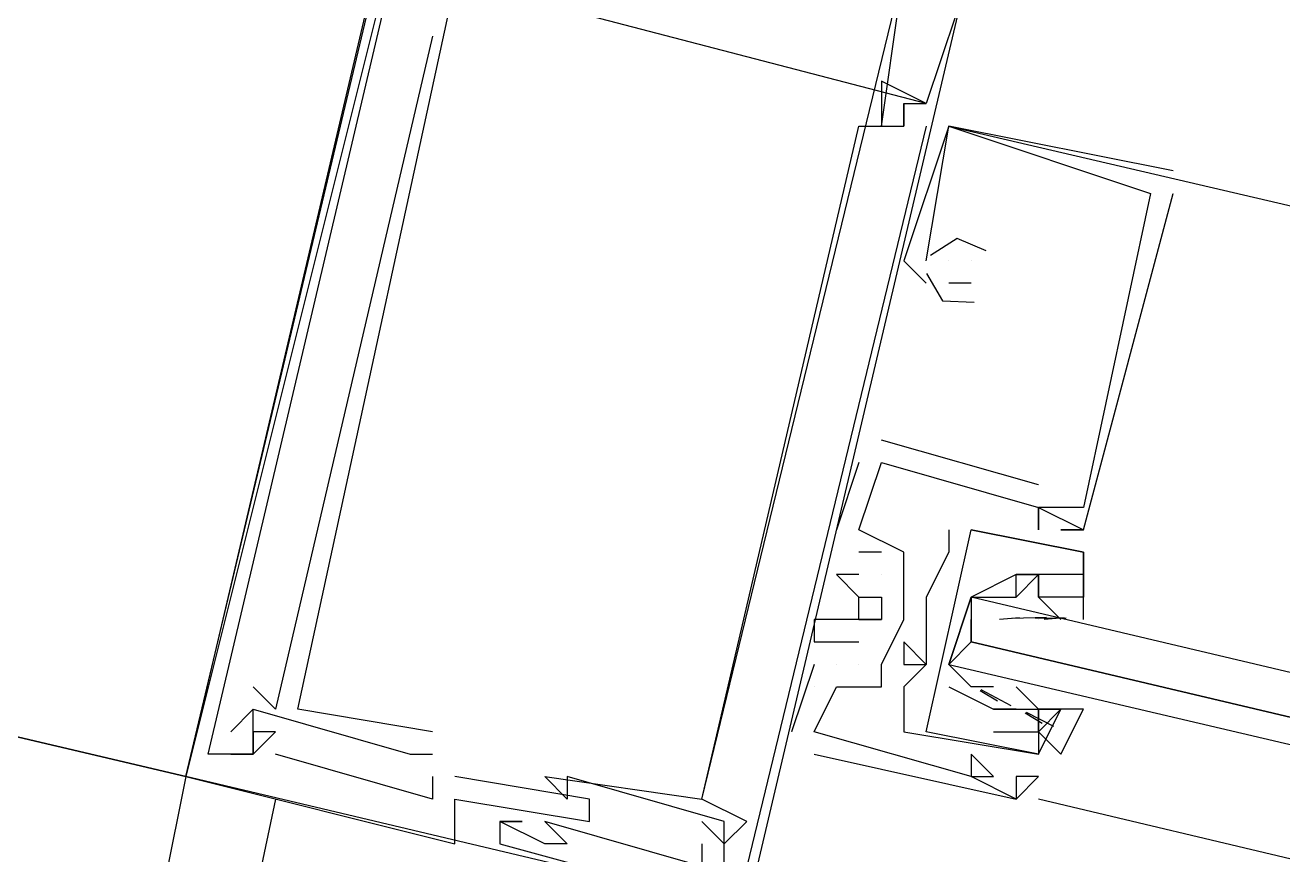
# Model space of a CAD drawing. Header units: feet. Extents: x -84 to 198, y -22 to 181.
# Drawn here: x 127.318 to 128.065, y 124.371 to 124.864 of the extents above; entities that cross this region are included whole.
import ezdxf

# ---------------------------------------------------------------- set-up
doc = ezdxf.new("R2010")
doc.units = ezdxf.units.FT
doc.layers.add('A-LINEA', color=7, linetype='CONTINUOUS')
doc.layers.add('A-MURO-CONCRETO', color=8, linetype='CONTINUOUS')

msp = doc.modelspace()

# ---------------------------------------------------------------- linework, layer by layer
at = {"layer": 'A-LINEA'}
for p, q in [((127.8533, 124.8178), (127.5467, 124.8978)), ((127.8533, 124.8178), (127.5467, 124.8978)), ((127.8533, 124.8178), (127.5467, 124.8978)), ((127.8267, 124.8044), (127.84, 124.8978)), ((127.8267, 124.8044), (127.84, 124.8978)), ((127.8267, 124.8044), (127.84, 124.8978)), ((127.56, 124.8578), (127.56, 124.8578)), ((127.56, 124.8578), (127.56, 124.8578)), ((127.56, 124.8578), (127.56, 124.8578)), ((127.8267, 124.8311), (127.8267, 124.8311)), ((127.8267, 124.8311), (127.8267, 124.8311)), ((127.8267, 124.8311), (127.8267, 124.8311)), ((127.8267, 124.8178), (127.8267, 124.8178)), ((127.8267, 124.8178), (127.8267, 124.8178)), ((127.8267, 124.8178), (127.8267, 124.8178)), ((127.8267, 124.8178), (127.8267, 124.8178)), ((127.8267, 124.8178), (127.8267, 124.8178)), ((127.8267, 124.8178), (127.8267, 124.8178)), ((127.84, 124.8178), (127.84, 124.8178)), ((127.84, 124.8178), (127.8533, 124.8178)), ((127.84, 124.8178), (127.84, 124.8178)), ((127.84, 124.8178), (127.84, 124.8178)), ((127.84, 124.8178), (127.8533, 124.8178)), ((127.84, 124.8178), (127.84, 124.8178)), ((127.84, 124.8178), (127.84, 124.8178)), ((127.84, 124.8178), (127.8533, 124.8178)), ((127.84, 124.8178), (127.84, 124.8178)), ((127.8533, 124.8178), (127.8533, 124.8178)), ((127.8533, 124.8178), (127.8533, 124.8178)), ((127.8533, 124.8178), (127.8533, 124.8178)), ((127.8533, 124.8178), (127.8533, 124.8178)), ((127.8533, 124.8178), (127.8533, 124.8178)), ((127.8533, 124.8178), (127.8533, 124.8178)), ((127.8533, 124.8044), (127.7467, 124.3644)), ((127.8533, 124.8044), (127.7467, 124.3644)), ((127.8533, 124.8044), (127.7467, 124.3644)), ((127.8133, 124.8044), (127.8133, 124.8044)), ((127.8133, 124.8044), (127.8133, 124.8044)), ((127.8133, 124.8044), (127.8133, 124.8044)), ((127.8267, 124.8044), (127.8267, 124.8044)), ((127.8267, 124.8044), (127.8267, 124.8044)), ((127.8267, 124.8044), (127.8267, 124.8044)), ((127.8267, 124.8044), (127.8267, 124.8044)), ((127.8267, 124.8044), (127.8267, 124.8044)), ((127.8267, 124.8044), (127.8267, 124.8044)), ((127.84, 124.8044), (127.84, 124.8044)), ((127.84, 124.8044), (127.84, 124.8044)), ((127.84, 124.8044), (127.84, 124.8044)), ((127.84, 124.8044), (127.84, 124.8044)), ((127.84, 124.8044), (127.84, 124.8044)), ((127.84, 124.8044), (127.84, 124.8044)), ((127.8533, 124.8044), (127.8533, 124.8044)), ((127.8533, 124.8044), (127.8533, 124.8044)), ((127.8533, 124.8044), (127.8533, 124.8044)), ((127.8667, 124.8044), (127.8667, 124.8044)), ((127.8667, 124.8044), (127.8667, 124.8044)), ((127.8667, 124.8044), (127.8667, 124.8044)), ((127.8667, 124.8044), (127.8667, 124.8044)), ((127.8667, 124.8044), (127.8667, 124.8044)), ((127.8667, 124.8044), (127.8667, 124.8044)), ((127.9867, 124.7778), (127.9867, 124.7778)), ((127.9867, 124.7778), (127.9867, 124.7778)), ((127.9867, 124.7778), (127.9867, 124.7778)), ((128, 124.7778), (128, 124.7778)), ((128, 124.7778), (128, 124.7778)), ((128, 124.7778), (128, 124.7778)), ((127.9867, 124.7644), (127.9867, 124.7644)), ((127.9867, 124.7644), (127.9867, 124.7644)), ((127.9867, 124.7644), (127.9867, 124.7644)), ((128, 124.7644), (128, 124.7644)), ((128, 124.7644), (128, 124.7644)), ((128, 124.7644), (128, 124.7644)), ((127.84, 124.7244), (127.8533, 124.7111)), ((127.84, 124.7244), (127.84, 124.7244)), ((127.84, 124.7244), (127.8533, 124.7111)), ((127.84, 124.7244), (127.84, 124.7244)), ((127.84, 124.7244), (127.8533, 124.7111)), ((127.84, 124.7244), (127.84, 124.7244)), ((127.8533, 124.7244), (127.8533, 124.7244)), ((127.8533, 124.7244), (127.8533, 124.7244)), ((127.8533, 124.7244), (127.8533, 124.7244)), ((127.8533, 124.7244), (127.8533, 124.7244)), ((127.8533, 124.7244), (127.8533, 124.7244)), ((127.8533, 124.7244), (127.8533, 124.7244)), ((127.8667, 124.7244), (127.8667, 124.7244)), ((127.8667, 124.7244), (127.8667, 124.7244)), ((127.8667, 124.7244), (127.8667, 124.7244)), ((127.88, 124.7244), (127.88, 124.7244)), ((127.88, 124.7244), (127.88, 124.7244)), ((127.88, 124.7244), (127.88, 124.7244)), ((127.88, 124.7244), (127.88, 124.7244)), ((127.88, 124.7244), (127.88, 124.7244)), ((127.88, 124.7244), (127.88, 124.7244)), ((127.8533, 124.7111), (127.8533, 124.7111)), ((127.8533, 124.7111), (127.8533, 124.7111)), ((127.8533, 124.7111), (127.8533, 124.7111)), ((127.88, 124.7111), (127.8667, 124.7111)), ((127.8667, 124.7111), (127.8667, 124.7111)), ((127.88, 124.7111), (127.8667, 124.7111)), ((127.8667, 124.7111), (127.8667, 124.7111)), ((127.88, 124.7111), (127.8667, 124.7111)), ((127.8667, 124.7111), (127.8667, 124.7111)), ((127.88, 124.7111), (127.88, 124.7111)), ((127.88, 124.7111), (127.88, 124.7111)), ((127.88, 124.7111), (127.88, 124.7111)), ((127.92, 124.5911), (127.8267, 124.6178)), ((127.8267, 124.6178), (127.8267, 124.6178)), ((127.92, 124.5911), (127.8267, 124.6178)), ((127.8267, 124.6178), (127.8267, 124.6178)), ((127.92, 124.5911), (127.8267, 124.6178)), ((127.8267, 124.6178), (127.8267, 124.6178)), ((127.8133, 124.6044), (127.8, 124.5644)), ((127.8133, 124.6044), (127.8, 124.5644)), ((127.8133, 124.6044), (127.8, 124.5644)), ((127.8133, 124.6044), (127.8133, 124.6044)), ((127.8133, 124.6044), (127.8133, 124.6044)), ((127.8133, 124.6044), (127.8133, 124.6044)), ((127.8267, 124.6044), (127.8267, 124.6044)), ((127.8267, 124.6044), (127.8267, 124.6044)), ((127.8267, 124.6044), (127.8267, 124.6044)), ((127.8267, 124.6044), (127.8267, 124.6044)), ((127.8267, 124.6044), (127.8267, 124.6044)), ((127.8267, 124.6044), (127.8267, 124.6044)), ((127.92, 124.5911), (127.92, 124.5911)), ((127.92, 124.5911), (127.92, 124.5911)), ((127.92, 124.5911), (127.92, 124.5911)), ((127.92, 124.5778), (127.92, 124.5778)), ((127.92, 124.5778), (127.92, 124.5778)), ((127.92, 124.5778), (127.92, 124.5778)), ((127.92, 124.5778), (127.92, 124.5778)), ((127.92, 124.5778), (127.92, 124.5778)), ((127.92, 124.5778), (127.92, 124.5778)), ((127.92, 124.5778), (127.92, 124.5778)), ((127.92, 124.5778), (127.92, 124.5778)), ((127.92, 124.5778), (127.92, 124.5778)), ((127.9467, 124.5778), (127.9467, 124.5778)), ((127.9467, 124.5778), (127.9467, 124.5778)), ((127.9467, 124.5778), (127.9467, 124.5778)), ((127.8, 124.5644), (127.8, 124.5644)), ((127.8, 124.5644), (127.8, 124.5644)), ((127.8, 124.5644), (127.8, 124.5644)), ((127.8133, 124.5644), (127.8133, 124.5644)), ((127.8133, 124.5644), (127.8133, 124.5644)), ((127.8133, 124.5644), (127.8133, 124.5644)), ((127.8133, 124.5644), (127.8133, 124.5644)), ((127.8133, 124.5644), (127.8133, 124.5644)), ((127.8133, 124.5644), (127.8133, 124.5644)), ((127.8667, 124.5644), (127.8667, 124.5644)), ((127.8667, 124.5644), (127.8667, 124.5644)), ((127.88, 124.5644), (127.88, 124.5644)), ((127.88, 124.5644), (127.88, 124.5644)), ((127.88, 124.5644), (127.88, 124.5644)), ((127.88, 124.5644), (127.88, 124.5644)), ((127.92, 124.5644), (127.92, 124.5644)), ((127.92, 124.5644), (127.92, 124.5644)), ((127.92, 124.5644), (127.92, 124.5644)), ((127.9333, 124.5644), (127.9333, 124.5644)), ((127.9333, 124.5644), (127.9333, 124.5644)), ((127.9333, 124.5644), (127.9333, 124.5644)), ((127.9467, 124.5644), (127.9467, 124.5644)), ((127.9467, 124.5644), (127.9467, 124.5644)), ((127.9467, 124.5644), (127.9467, 124.5644)), ((127.9467, 124.5644), (127.9467, 124.5644)), ((127.9467, 124.5644), (127.9467, 124.5644)), ((127.9467, 124.5644), (127.9467, 124.5644)), ((127.8267, 124.5511), (127.8133, 124.5511)), ((127.8133, 124.5511), (127.8133, 124.5511)), ((127.8267, 124.5511), (127.8133, 124.5511)), ((127.8133, 124.5511), (127.8133, 124.5511)), ((127.8267, 124.5511), (127.8133, 124.5511)), ((127.8133, 124.5511), (127.8133, 124.5511)), ((127.8267, 124.5511), (127.8267, 124.5511)), ((127.8267, 124.5511), (127.8267, 124.5511)), ((127.8267, 124.5511), (127.8267, 124.5511)), ((127.84, 124.5511), (127.84, 124.5511)), ((127.84, 124.5511), (127.84, 124.5511)), ((127.84, 124.5511), (127.84, 124.5511)), ((127.8667, 124.5511), (127.8667, 124.5511)), ((127.8667, 124.5511), (127.8667, 124.5511)), ((127.9467, 124.5511), (127.9467, 124.5511)), ((127.9467, 124.5511), (127.9467, 124.5511)), ((127.9467, 124.5511), (127.9467, 124.5511)), ((127.9467, 124.5511), (127.9467, 124.5511)), ((127.8, 124.5378), (127.8, 124.5378)), ((127.8, 124.5378), (127.8, 124.5378)), ((127.8, 124.5378), (127.8, 124.5378)), ((127.8133, 124.5378), (127.8133, 124.5378)), ((127.8133, 124.5378), (127.8133, 124.5378)), ((127.8133, 124.5378), (127.8133, 124.5378)), ((127.8267, 124.5378), (127.8267, 124.5378)), ((127.8267, 124.5378), (127.8267, 124.5378)), ((127.8267, 124.5378), (127.8267, 124.5378)), ((127.84, 124.5378), (127.84, 124.5378)), ((127.84, 124.5378), (127.84, 124.5378)), ((127.84, 124.5378), (127.84, 124.5378)), ((127.9067, 124.5378), (127.9067, 124.5378)), ((127.9067, 124.5378), (127.9067, 124.5378)), ((127.9067, 124.5378), (127.9067, 124.5378)), ((127.9067, 124.5378), (127.9067, 124.5378)), ((127.92, 124.5378), (127.92, 124.5378)), ((127.92, 124.5378), (127.92, 124.5378)), ((127.9467, 124.5378), (127.9467, 124.5378)), ((127.9467, 124.5378), (127.9467, 124.5378)), ((127.8133, 124.5244), (127.8133, 124.5244)), ((127.8133, 124.5244), (127.8133, 124.5244)), ((127.8133, 124.5244), (127.8133, 124.5244)), ((127.8533, 124.5244), (127.8533, 124.5244)), ((127.8533, 124.5244), (127.8533, 124.5244)), ((127.8933, 124.5244), (127.8933, 124.5244)), ((127.9067, 124.5244), (127.9067, 124.5244)), ((127.9067, 124.5244), (127.9067, 124.5244)), ((127.92, 124.5244), (127.92, 124.5244)), ((127.92, 124.5244), (127.9333, 124.5111)), ((127.92, 124.5244), (127.92, 124.5244)), ((127.9333, 124.5244), (127.9333, 124.5244)), ((127.9333, 124.5244), (127.9333, 124.5244)), ((127.9467, 124.5244), (127.9467, 124.5244)), ((127.9467, 124.5244), (127.9467, 124.5244)), ((127.7867, 124.5111), (127.7867, 124.5111)), ((127.7867, 124.5111), (127.7867, 124.5111)), ((127.7867, 124.5111), (127.7867, 124.5111)), ((127.8, 124.5111), (127.8, 124.5111)), ((127.8, 124.5111), (127.8, 124.5111)), ((127.8, 124.5111), (127.8, 124.5111)), ((127.8133, 124.5111), (127.8133, 124.5111)), ((127.8133, 124.5111), (127.8133, 124.5111)), ((127.8133, 124.5111), (127.8133, 124.5111)), ((127.8267, 124.5111), (127.8267, 124.5111)), ((127.8267, 124.5111), (127.8267, 124.5111)), ((127.8267, 124.5111), (127.8267, 124.5111)), ((127.84, 124.5111), (127.84, 124.5111)), ((127.84, 124.5111), (127.84, 124.5111)), ((127.84, 124.5111), (127.84, 124.5111)), ((127.88, 124.4978), (127.88, 124.5111)), ((127.8969, 124.5113), (127.9087, 124.5123)), ((127.9044, 124.512), (127.9248, 124.5125)), ((127.9182, 124.5119), (127.9365, 124.5122)), ((127.92, 124.5111), (127.92, 124.5111)), ((127.9235, 124.5113), (127.9354, 124.5123)), ((127.9333, 124.5111), (127.9333, 124.5111)), ((127.7867, 124.4978), (127.7867, 124.4978)), ((127.7867, 124.4978), (127.7867, 124.4978)), ((127.7867, 124.4978), (127.7867, 124.4978)), ((127.8133, 124.4978), (127.8133, 124.4978)), ((127.8133, 124.4978), (127.8133, 124.4978)), ((127.8133, 124.4978), (127.8133, 124.4978)), ((127.84, 124.4978), (127.84, 124.4978)), ((127.84, 124.4978), (127.84, 124.4978)), ((127.7867, 124.4844), (127.7733, 124.4444)), ((127.7867, 124.4844), (127.7733, 124.4444)), ((127.7867, 124.4844), (127.7733, 124.4444)), ((127.7867, 124.4844), (127.7867, 124.4844)), ((127.7867, 124.4844), (127.7867, 124.4844)), ((127.7867, 124.4844), (127.7867, 124.4844)), ((127.8, 124.4844), (127.8, 124.4844)), ((127.8, 124.4844), (127.8, 124.4844)), ((127.8, 124.4844), (127.8, 124.4844)), ((127.8, 124.4844), (127.8, 124.4844)), ((127.8, 124.4844), (127.8, 124.4844)), ((127.8, 124.4844), (127.8, 124.4844)), ((127.8133, 124.4844), (127.8133, 124.4844)), ((127.8133, 124.4844), (127.8133, 124.4844)), ((127.8133, 124.4844), (127.8133, 124.4844)), ((127.8267, 124.4844), (127.8267, 124.4844)), ((127.8267, 124.4844), (127.8267, 124.4844)), ((127.8267, 124.4844), (127.8267, 124.4844)), ((127.84, 124.4844), (127.84, 124.4844)), ((127.84, 124.4844), (127.84, 124.4844)), ((127.8533, 124.4844), (127.8533, 124.4844)), ((127.8533, 124.4844), (127.8533, 124.4844)), ((127.8533, 124.4844), (127.8533, 124.4844)), ((127.8533, 124.4844), (127.8533, 124.4844)), ((127.4533, 124.4711), (127.4533, 124.4711)), ((127.4533, 124.4711), (127.4533, 124.4711)), ((127.4533, 124.4711), (127.4533, 124.4711)), ((127.7867, 124.4711), (127.7867, 124.4711)), ((127.7867, 124.4711), (127.7867, 124.4711)), ((127.7867, 124.4711), (127.7867, 124.4711)), ((127.8, 124.4711), (127.8, 124.4711)), ((127.8, 124.4711), (127.8, 124.4711)), ((127.8, 124.4711), (127.8, 124.4711)), ((127.8267, 124.4711), (127.8267, 124.4711)), ((127.8267, 124.4711), (127.8267, 124.4711)), ((127.8267, 124.4711), (127.8267, 124.4711)), ((127.84, 124.4711), (127.84, 124.4711)), ((127.84, 124.4711), (127.84, 124.4711)), ((127.88, 124.4711), (127.88, 124.4711)), ((127.8956, 124.4626), (127.8854, 124.4688)), ((127.9038, 124.4598), (127.8859, 124.4694)), ((127.9067, 124.4711), (127.9067, 124.4711)), ((127.92, 124.4578), (127.9067, 124.4711)), ((127.4533, 124.4578), (127.44, 124.4444)), ((127.4533, 124.4578), (127.44, 124.4444)), ((127.4533, 124.4578), (127.44, 124.4444)), ((127.4533, 124.4578), (127.4533, 124.4578)), ((127.4533, 124.4578), (127.4533, 124.4578)), ((127.4533, 124.4578), (127.4533, 124.4578)), ((127.4533, 124.4578), (127.4533, 124.4578)), ((127.4533, 124.4578), (127.4533, 124.4578)), ((127.4533, 124.4578), (127.4533, 124.4578)), ((127.4667, 124.4578), (127.4667, 124.4578)), ((127.4667, 124.4578), (127.4667, 124.4578)), ((127.4667, 124.4578), (127.4667, 124.4578)), ((127.48, 124.4578), (127.48, 124.4578)), ((127.48, 124.4578), (127.48, 124.4578)), ((127.48, 124.4578), (127.48, 124.4578)), ((127.84, 124.4578), (127.84, 124.4578)), ((127.84, 124.4578), (127.84, 124.4578)), ((127.88, 124.4578), (127.88, 124.4578)), ((127.88, 124.4578), (127.88, 124.4578)), ((127.88, 124.4578), (127.88, 124.4578)), ((127.88, 124.4578), (127.88, 124.4578)), ((127.8933, 124.4578), (127.8933, 124.4578)), ((127.8933, 124.4578), (127.8933, 124.4578)), ((127.8933, 124.4578), (127.8933, 124.4578)), ((127.8933, 124.4578), (127.8933, 124.4578)), ((127.8933, 124.4578), (127.8933, 124.4578)), ((127.8933, 124.4578), (127.8933, 124.4578)), ((127.9067, 124.4578), (127.9067, 124.4578)), ((127.9067, 124.4578), (127.9067, 124.4578)), ((127.9067, 124.4578), (127.9067, 124.4578)), ((127.9067, 124.4578), (127.9067, 124.4578)), ((127.9222, 124.4493), (127.9121, 124.4555)), ((127.9292, 124.4475), (127.913, 124.4559)), ((127.92, 124.4578), (127.92, 124.4578)), ((127.92, 124.4578), (127.92, 124.4578)), ((127.92, 124.4578), (127.92, 124.4578)), ((127.9333, 124.4578), (127.9333, 124.4578)), ((127.9333, 124.4578), (127.9333, 124.4578)), ((127.44, 124.4444), (127.44, 124.4444)), ((127.44, 124.4444), (127.44, 124.4444)), ((127.44, 124.4444), (127.44, 124.4444)), ((127.4533, 124.4444), (127.4533, 124.4444)), ((127.4533, 124.4444), (127.4533, 124.4444)), ((127.4533, 124.4444), (127.4533, 124.4444)), ((127.4667, 124.4444), (127.4667, 124.4444)), ((127.4667, 124.4444), (127.4667, 124.4444)), ((127.4667, 124.4444), (127.4667, 124.4444)), ((127.56, 124.4444), (127.56, 124.4444)), ((127.56, 124.4444), (127.56, 124.4444)), ((127.56, 124.4444), (127.56, 124.4444)), ((127.7733, 124.4444), (127.7733, 124.4444)), ((127.7733, 124.4444), (127.7733, 124.4444)), ((127.7733, 124.4444), (127.7733, 124.4444)), ((127.7867, 124.4444), (127.7867, 124.4444)), ((127.7867, 124.4444), (127.7867, 124.4444)), ((127.7867, 124.4444), (127.7867, 124.4444)), ((127.7867, 124.4444), (127.7867, 124.4444)), ((127.7867, 124.4444), (127.7867, 124.4444)), ((127.7867, 124.4444), (127.7867, 124.4444)), ((127.84, 124.4444), (127.84, 124.4444)), ((127.84, 124.4444), (127.84, 124.4444)), ((127.8933, 124.4444), (127.8933, 124.4444)), ((127.8933, 124.4444), (127.8933, 124.4444)), ((127.92, 124.4444), (127.92, 124.4444)), ((127.92, 124.4444), (127.92, 124.4444)), ((127.4267, 124.4311), (127.4267, 124.4311)), ((127.4267, 124.4311), (127.4267, 124.4311)), ((127.4267, 124.4311), (127.4267, 124.4311)), ((127.44, 124.4311), (127.44, 124.4311)), ((127.44, 124.4311), (127.44, 124.4311)), ((127.44, 124.4311), (127.44, 124.4311)), ((127.4533, 124.4311), (127.4533, 124.4311)), ((127.4533, 124.4311), (127.4533, 124.4311)), ((127.4533, 124.4311), (127.4533, 124.4311)), ((127.4533, 124.4311), (127.4533, 124.4311)), ((127.4533, 124.4311), (127.4533, 124.4311)), ((127.4533, 124.4311), (127.4533, 124.4311)), ((127.4533, 124.4311), (127.4533, 124.4311)), ((127.4533, 124.4311), (127.4533, 124.4311)), ((127.4533, 124.4311), (127.4533, 124.4311)), ((127.4667, 124.4311), (127.4667, 124.4311)), ((127.4667, 124.4311), (127.4667, 124.4311)), ((127.4667, 124.4311), (127.4667, 124.4311)), ((127.5467, 124.4311), (127.5467, 124.4311)), ((127.5467, 124.4311), (127.5467, 124.4311)), ((127.5467, 124.4311), (127.5467, 124.4311)), ((127.56, 124.4311), (127.56, 124.4311)), ((127.56, 124.4311), (127.56, 124.4311)), ((127.56, 124.4311), (127.56, 124.4311)), ((127.7867, 124.4311), (127.7867, 124.4311)), ((127.7867, 124.4311), (127.7867, 124.4311)), ((127.7867, 124.4311), (127.7867, 124.4311)), ((127.88, 124.4311), (127.88, 124.4311)), ((127.88, 124.4311), (127.88, 124.4311)), ((127.88, 124.4311), (127.88, 124.4311)), ((127.92, 124.4311), (127.92, 124.4311)), ((127.92, 124.4311), (127.92, 124.4311)), ((127.92, 124.4311), (127.92, 124.4311)), ((127.92, 124.4311), (127.92, 124.4311)), ((127.4133, 124.4178), (127.3867, 124.2844)), ((127.92, 124.2978), (127.4133, 124.4178)), ((127.4133, 124.4178), (127.4133, 124.4178)), ((127.4133, 124.4178), (127.4133, 124.4178)), ((127.4133, 124.4178), (127.4133, 124.4178)), ((127.56, 124.4178), (127.56, 124.4178)), ((127.56, 124.4178), (127.56, 124.4178)), ((127.56, 124.4178), (127.56, 124.4178)), ((127.5733, 124.4178), (127.5733, 124.4178)), ((127.5733, 124.4178), (127.5733, 124.4178)), ((127.5733, 124.4178), (127.5733, 124.4178)), ((127.6267, 124.4178), (127.6267, 124.4178)), ((127.6267, 124.4178), (127.6267, 124.4178)), ((127.6267, 124.4178), (127.6267, 124.4178)), ((127.64, 124.4178), (127.64, 124.4178)), ((127.64, 124.4178), (127.64, 124.4178)), ((127.64, 124.4178), (127.64, 124.4178)), ((127.88, 124.4178), (127.88, 124.4178)), ((127.88, 124.4178), (127.88, 124.4178)), ((127.88, 124.4178), (127.88, 124.4178)), ((127.88, 124.4178), (127.88, 124.4178)), ((127.88, 124.4178), (127.88, 124.4178)), ((127.88, 124.4178), (127.88, 124.4178)), ((127.8933, 124.4178), (127.8933, 124.4178)), ((127.8933, 124.4178), (127.8933, 124.4178)), ((127.8933, 124.4178), (127.8933, 124.4178)), ((127.9067, 124.4178), (127.9067, 124.4178)), ((127.9067, 124.4178), (127.9067, 124.4178)), ((127.9067, 124.4178), (127.9067, 124.4178)), ((127.92, 124.4178), (127.92, 124.4178)), ((127.92, 124.4178), (127.92, 124.4178)), ((127.92, 124.4178), (127.92, 124.4178)), ((127.4667, 124.4044), (127.4267, 124.2178)), ((127.56, 124.4044), (127.56, 124.4044)), ((127.56, 124.4044), (127.56, 124.4044)), ((127.56, 124.4044), (127.56, 124.4044)), ((127.5733, 124.4044), (127.5733, 124.4044)), ((127.5733, 124.4044), (127.5733, 124.4044)), ((127.5733, 124.4044), (127.5733, 124.4044)), ((127.64, 124.4044), (127.64, 124.4044)), ((127.64, 124.4044), (127.64, 124.4044)), ((127.64, 124.4044), (127.64, 124.4044)), ((127.6533, 124.4044), (127.6533, 124.4044)), ((127.6533, 124.4044), (127.6533, 124.4044)), ((127.6533, 124.4044), (127.6533, 124.4044)), ((127.72, 124.4044), (127.72, 124.4044)), ((127.72, 124.4044), (127.72, 124.4044)), ((127.72, 124.4044), (127.72, 124.4044)), ((127.72, 124.4044), (127.72, 124.4044)), ((127.72, 124.4044), (127.72, 124.4044)), ((127.72, 124.4044), (127.72, 124.4044)), ((127.9067, 124.4044), (127.9067, 124.4044)), ((127.9067, 124.4044), (127.9067, 124.4044)), ((127.9067, 124.4044), (127.9067, 124.4044)), ((127.9067, 124.4044), (127.9067, 124.4044)), ((127.9067, 124.4044), (127.9067, 124.4044)), ((127.9067, 124.4044), (127.9067, 124.4044)), ((129.5467, 124.0178), (127.92, 124.4044)), ((127.6, 124.3911), (127.6, 124.3911)), ((127.6, 124.3911), (127.6, 124.3911)), ((127.6, 124.3911), (127.6, 124.3911)), ((127.6, 124.3911), (127.6, 124.3911)), ((127.6, 124.3911), (127.6, 124.3911)), ((127.6, 124.3911), (127.6, 124.3911)), ((127.6133, 124.3911), (127.6133, 124.3911)), ((127.6133, 124.3911), (127.6133, 124.3911)), ((127.6133, 124.3911), (127.6133, 124.3911)), ((127.6267, 124.3911), (127.6267, 124.3911)), ((127.6267, 124.3911), (127.6267, 124.3911)), ((127.6267, 124.3911), (127.6267, 124.3911)), ((127.6533, 124.3911), (127.6533, 124.3911)), ((127.6533, 124.3911), (127.6533, 124.3911)), ((127.6533, 124.3911), (127.6533, 124.3911)), ((127.72, 124.3911), (127.72, 124.3911)), ((127.72, 124.3911), (127.72, 124.3911)), ((127.72, 124.3911), (127.72, 124.3911)), ((127.7333, 124.3911), (127.7333, 124.3911)), ((127.7333, 124.3911), (127.7333, 124.3911)), ((127.7333, 124.3911), (127.7333, 124.3911)), ((127.7467, 124.3911), (127.7467, 124.3911)), ((127.7467, 124.3911), (127.7467, 124.3911)), ((127.7467, 124.3911), (127.7467, 124.3911)), ((127.5733, 124.3778), (127.5733, 124.3778)), ((127.5733, 124.3778), (127.5733, 124.3778)), ((127.5733, 124.3778), (127.5733, 124.3778)), ((127.6, 124.3778), (127.6, 124.3778)), ((127.6, 124.3778), (127.6, 124.3778)), ((127.6, 124.3778), (127.6, 124.3778)), ((127.6267, 124.3778), (127.6267, 124.3778)), ((127.6267, 124.3778), (127.6267, 124.3778)), ((127.6267, 124.3778), (127.6267, 124.3778)), ((127.64, 124.3778), (127.64, 124.3778)), ((127.64, 124.3778), (127.64, 124.3778)), ((127.64, 124.3778), (127.64, 124.3778)), ((127.72, 124.3778), (127.72, 124.3778)), ((127.72, 124.3778), (127.72, 124.3778)), ((127.72, 124.3778), (127.72, 124.3778)), ((127.7333, 124.3778), (127.7333, 124.3778)), ((127.7333, 124.3778), (127.7333, 124.3778)), ((127.7333, 124.3778), (127.7333, 124.3778)), ((127.7333, 124.3778), (127.7333, 124.3778)), ((127.7333, 124.3778), (127.7333, 124.3778)), ((127.7333, 124.3778), (127.7333, 124.3778))]:
    msp.add_line(p, q, dxfattribs=at)
for points in [[(127.4133, 124.4178), (127.8, 126.0444), (124.4, 126.8444), (124.0133, 125.2178), (127.4133, 124.4178)], [(127.5867, 125.0844), (127.5867, 125.0978), (127.5733, 125.0978), (127.4133, 124.4178), (127.5733, 124.3778), (127.5733, 124.4044), (127.6533, 124.3911), (127.6533, 124.4044), (127.5733, 124.4178)], [(127.5867, 125.0844), (127.5867, 125.0978), (127.5733, 125.0978), (127.4133, 124.4178), (127.5733, 124.3778), (127.5733, 124.4044), (127.6533, 124.3911), (127.6533, 124.4044), (127.5733, 124.4178)], [(127.5867, 125.0844), (127.5867, 125.0978), (127.5733, 125.0978), (127.4133, 124.4178), (127.5733, 124.3778), (127.5733, 124.4044), (127.6533, 124.3911), (127.6533, 124.4044), (127.5733, 124.4178)], [(127.72, 124.3778), (127.72, 124.3644), (127.6267, 124.3911), (127.64, 124.3778), (127.6267, 124.3778), (127.6, 124.3911), (127.6133, 124.3911), (127.6, 124.3911), (127.6, 124.3778), (127.7467, 124.3378), (127.9067, 125.0178), (127.9067, 125.0044)], [(127.72, 124.3778), (127.72, 124.3644), (127.6267, 124.3911), (127.64, 124.3778), (127.6267, 124.3778), (127.6, 124.3911), (127.6133, 124.3911), (127.6, 124.3911), (127.6, 124.3778), (127.7467, 124.3378), (127.9067, 125.0178), (127.9067, 125.0044)], [(127.72, 124.3778), (127.72, 124.3644), (127.6267, 124.3911), (127.64, 124.3778), (127.6267, 124.3778), (127.6, 124.3911), (127.6133, 124.3911), (127.6, 124.3911), (127.6, 124.3778), (127.7467, 124.3378), (127.9067, 125.0178), (127.9067, 125.0044)], [(127.7333, 124.3644), (127.7467, 124.3644), (127.7333, 124.3644), (127.7333, 124.3911), (127.64, 124.4178), (127.64, 124.4044), (127.6267, 124.4178), (127.72, 124.4044), (127.84, 124.8978), (127.7467, 124.9244), (127.7467, 124.9244), (127.76, 124.9244), (127.84, 124.9111), (127.8667, 124.8978), (127.84, 124.9111), (127.56, 124.9778)], [(127.7333, 124.3644), (127.7467, 124.3644), (127.7333, 124.3644), (127.7333, 124.3911), (127.64, 124.4178), (127.64, 124.4044), (127.6267, 124.4178), (127.72, 124.4044), (127.84, 124.8978), (127.7467, 124.9244), (127.7467, 124.9244), (127.76, 124.9244), (127.84, 124.9111), (127.8667, 124.8978), (127.84, 124.9111), (127.56, 124.9778)], [(127.7333, 124.3644), (127.7467, 124.3644), (127.7333, 124.3644), (127.7333, 124.3911), (127.64, 124.4178), (127.64, 124.4044), (127.6267, 124.4178), (127.72, 124.4044), (127.84, 124.8978), (127.7467, 124.9244), (127.7467, 124.9244), (127.76, 124.9244), (127.84, 124.9111), (127.8667, 124.8978), (127.84, 124.9111), (127.56, 124.9778)], [(127.56, 124.4444), (127.48, 124.4578), (127.5867, 124.9511)], [(127.56, 124.4444), (127.48, 124.4578), (127.5867, 124.9511)], [(127.56, 124.4444), (127.48, 124.4578), (127.5867, 124.9511)], [(127.88, 124.8978), (127.8533, 124.8178), (127.8267, 124.8311), (127.8267, 124.8178), (127.8267, 124.8044)], [(127.88, 124.8978), (127.8533, 124.8178), (127.8267, 124.8311), (127.8267, 124.8178), (127.8267, 124.8044)], [(127.88, 124.8978), (127.8533, 124.8178), (127.8267, 124.8311), (127.8267, 124.8178), (127.8267, 124.8044)], [(127.4533, 124.4311), (127.4667, 124.4444), (127.4533, 124.4444), (127.4533, 124.4311), (127.4267, 124.4311), (127.5333, 124.8844)], [(127.4533, 124.4311), (127.4667, 124.4444), (127.4533, 124.4444), (127.4533, 124.4311), (127.4267, 124.4311), (127.5333, 124.8844)], [(127.4533, 124.4311), (127.4667, 124.4444), (127.4533, 124.4444), (127.4533, 124.4311), (127.4267, 124.4311), (127.5333, 124.8844)], [(127.56, 124.8578), (127.4667, 124.4578), (127.4533, 124.4711)], [(127.56, 124.8578), (127.4667, 124.4578), (127.4533, 124.4711)], [(127.56, 124.8578), (127.4667, 124.4578), (127.4533, 124.4711)], [(127.7333, 124.3778), (127.7467, 124.3911), (127.72, 124.4044), (127.8133, 124.8044), (127.84, 124.8044), (127.84, 124.8178), (127.84, 124.8044)], [(127.7333, 124.3778), (127.7467, 124.3911), (127.72, 124.4044), (127.8133, 124.8044), (127.84, 124.8044), (127.84, 124.8178), (127.84, 124.8044)], [(127.7333, 124.3778), (127.7467, 124.3911), (127.72, 124.4044), (127.8133, 124.8044), (127.84, 124.8044), (127.84, 124.8178), (127.84, 124.8044)], [(128, 124.7778), (127.8667, 124.8044), (127.84, 124.7244)], [(128, 124.7778), (127.8667, 124.8044), (127.84, 124.7244)], [(128, 124.7778), (127.8667, 124.8044), (127.84, 124.7244)], [(127.8533, 124.7244), (127.8667, 124.8044), (127.9867, 124.7644), (127.9467, 124.5778), (127.92, 124.5778), (127.92, 124.5778)], [(127.8533, 124.7244), (127.8667, 124.8044), (127.9867, 124.7644), (127.9467, 124.5778), (127.92, 124.5778), (127.92, 124.5778)], [(127.8533, 124.7244), (127.8667, 124.8044), (127.9867, 124.7644), (127.9467, 124.5778), (127.92, 124.5778), (127.92, 124.5778)], [(127.8667, 124.8044), (129.64, 124.3911), (130.96, 124.0844)], [(127.7867, 124.4311), (127.9067, 124.4044), (127.92, 124.4178), (127.9067, 124.4178), (127.9067, 124.4044), (127.88, 124.4178), (127.8933, 124.4178), (127.88, 124.4311), (127.88, 124.4178), (127.7867, 124.4444), (127.8, 124.4711), (127.8267, 124.4711), (127.8267, 124.4844), (127.84, 124.5111), (127.84, 124.5378), (127.84, 124.5511), (127.8133, 124.5644), (127.8267, 124.6044), (127.92, 124.5778), (127.92, 124.5644), (127.92, 124.5778), (127.9467, 124.5644), (127.9333, 124.5644), (127.9467, 124.5644), (128, 124.7644)], [(127.7867, 124.4311), (127.9067, 124.4044), (127.92, 124.4178), (127.9067, 124.4178), (127.9067, 124.4044), (127.88, 124.4178), (127.8933, 124.4178), (127.88, 124.4311), (127.88, 124.4178), (127.7867, 124.4444), (127.8, 124.4711), (127.8267, 124.4711), (127.8267, 124.4844), (127.84, 124.5111), (127.84, 124.5378), (127.84, 124.5511), (127.8133, 124.5644), (127.8267, 124.6044), (127.92, 124.5778), (127.92, 124.5644), (127.92, 124.5778), (127.9467, 124.5644), (127.9333, 124.5644), (127.9467, 124.5644), (128, 124.7644)], [(127.7867, 124.4311), (127.9067, 124.4044), (127.92, 124.4178), (127.9067, 124.4178), (127.9067, 124.4044), (127.88, 124.4178), (127.8933, 124.4178), (127.88, 124.4311), (127.88, 124.4178), (127.7867, 124.4444), (127.8, 124.4711), (127.8267, 124.4711), (127.8267, 124.4844), (127.84, 124.5111), (127.84, 124.5378), (127.84, 124.5511), (127.8133, 124.5644), (127.8267, 124.6044), (127.92, 124.5778), (127.92, 124.5644), (127.92, 124.5778), (127.9467, 124.5644), (127.9333, 124.5644), (127.9467, 124.5644), (128, 124.7644)], [(127.889, 124.7302), (127.8718, 124.7377), (127.8559, 124.7276)], [(127.889, 124.7302), (127.8718, 124.7377), (127.8559, 124.7276)], [(127.889, 124.7302), (127.8718, 124.7377), (127.8559, 124.7276)], [(127.8534, 124.7168), (127.863, 124.7006), (127.8818, 124.6997)], [(127.8534, 124.7168), (127.863, 124.7006), (127.8818, 124.6997)], [(127.8534, 124.7168), (127.863, 124.7006), (127.8818, 124.6997)], [(127.8667, 124.5644), (127.8667, 124.5511), (127.8533, 124.5244), (127.8533, 124.4844), (127.84, 124.4978), (127.84, 124.4844), (127.8533, 124.4844), (127.84, 124.4711), (127.84, 124.4578), (127.84, 124.4444), (127.92, 124.4311), (127.9333, 124.4578), (127.92, 124.4578), (127.92, 124.4578)], [(127.8667, 124.5644), (127.8667, 124.5511), (127.8533, 124.5244), (127.8533, 124.4844), (127.84, 124.4978), (127.84, 124.4844), (127.8533, 124.4844), (127.84, 124.4711), (127.84, 124.4578), (127.84, 124.4444), (127.92, 124.4311), (127.9333, 124.4578), (127.92, 124.4578), (127.92, 124.4578)], [(127.8533, 124.4444), (127.88, 124.5644), (127.9467, 124.5511), (127.9467, 124.5378), (127.9067, 124.5378)], [(127.8533, 124.4444), (127.88, 124.5644), (127.9467, 124.5511), (127.9467, 124.5378), (127.9067, 124.5378)], [(127.9467, 124.5244), (127.9467, 124.5511), (127.88, 124.5644)], [(127.9467, 124.5244), (127.9467, 124.5511), (127.88, 124.5644)], [(127.8133, 124.5378), (127.8, 124.5378), (127.8133, 124.5244)], [(127.8133, 124.5378), (127.8, 124.5378), (127.8133, 124.5244)], [(127.8133, 124.5378), (127.8, 124.5378), (127.8133, 124.5244)], [(127.9467, 124.5111), (127.9467, 124.5378), (127.9467, 124.5244), (127.9333, 124.5244), (127.92, 124.5244), (127.92, 124.5378), (127.9067, 124.5244), (127.9067, 124.5378), (127.88, 124.5244), (127.8667, 124.4844)], [(127.9067, 124.5244), (127.9067, 124.5378), (127.92, 124.5378), (127.92, 124.5244)], [(127.9067, 124.5244), (127.9067, 124.5378), (127.92, 124.5378), (127.92, 124.5244)], [(127.8267, 124.5111), (127.8133, 124.5111), (127.8133, 124.5244), (127.8267, 124.5244), (127.8267, 124.5111), (127.8133, 124.5111), (127.8133, 124.5244), (127.8267, 124.5244), (127.8267, 124.5111), (127.8133, 124.5111), (127.8267, 124.5111), (127.8133, 124.5111)], [(127.8267, 124.5111), (127.8133, 124.5111), (127.8133, 124.5244), (127.8267, 124.5244), (127.8267, 124.5111), (127.8133, 124.5111), (127.8133, 124.5244), (127.8267, 124.5244), (127.8267, 124.5111), (127.8133, 124.5111), (127.8267, 124.5111), (127.8133, 124.5111)], [(127.8267, 124.5111), (127.8133, 124.5111), (127.8133, 124.5244), (127.8267, 124.5244), (127.8267, 124.5111), (127.8133, 124.5111), (127.8133, 124.5244), (127.8267, 124.5244), (127.8267, 124.5111), (127.8133, 124.5111), (127.8267, 124.5111), (127.8133, 124.5111)], [(127.8933, 124.4711), (127.88, 124.4711), (127.8667, 124.4844), (127.88, 124.5244), (127.8933, 124.5244), (127.9067, 124.5244)], [(129.5733, 124.1244), (127.88, 124.5244), (127.88, 124.5111), (127.88, 124.4978), (129.5733, 124.0978), (127.88, 124.4978), (127.8667, 124.4844), (129.5733, 124.0844)], [(127.8133, 124.5111), (127.8, 124.5111), (127.7867, 124.5111), (127.7867, 124.4978), (127.8133, 124.4978)], [(127.8133, 124.5111), (127.8, 124.5111), (127.7867, 124.5111), (127.7867, 124.4978), (127.8133, 124.4978)], [(127.8133, 124.5111), (127.8, 124.5111), (127.7867, 124.5111), (127.7867, 124.4978), (127.8133, 124.4978)], [(127.8667, 124.4711), (127.8933, 124.4578), (127.92, 124.4578), (127.92, 124.4444), (127.92, 124.4578), (127.9333, 124.4578), (127.92, 124.4444), (127.9333, 124.4311), (127.9467, 124.4578), (127.9333, 124.4578)], [(127.44, 124.4311), (127.4533, 124.4311), (127.4533, 124.4578), (127.5467, 124.4311), (127.56, 124.4311)], [(127.44, 124.4311), (127.4533, 124.4311), (127.4533, 124.4578), (127.5467, 124.4311), (127.56, 124.4311)], [(127.44, 124.4311), (127.4533, 124.4311), (127.4533, 124.4578), (127.5467, 124.4311), (127.56, 124.4311)], [(127.9067, 124.4578), (127.8933, 124.4578), (127.9067, 124.4578), (127.8933, 124.4578)], [(127.9067, 124.4578), (127.8933, 124.4578), (127.9067, 124.4578), (127.8933, 124.4578)], [(127.8933, 124.4444), (127.92, 124.4444), (127.92, 124.4311), (127.8533, 124.4444)], [(127.8933, 124.4444), (127.92, 124.4444), (127.92, 124.4311), (127.8533, 124.4444)], [(127.56, 124.4178), (127.56, 124.4044), (127.4667, 124.4311)], [(127.56, 124.4178), (127.56, 124.4044), (127.4667, 124.4311)], [(127.56, 124.4178), (127.56, 124.4044), (127.4667, 124.4311)], [(127.7467, 124.3644), (127.7333, 124.3644), (127.7333, 124.3778), (127.72, 124.3911)], [(127.7467, 124.3644), (127.7333, 124.3644), (127.7333, 124.3778), (127.72, 124.3911)], [(127.7467, 124.3644), (127.7333, 124.3644), (127.7333, 124.3778), (127.72, 124.3911)]]:
    msp.add_lwpolyline(points, dxfattribs=at)
at = {"layer": 'A-MURO-CONCRETO'}
msp.add_lwpolyline([(124.0133, 125.2178), (127.6133, 125.2178), (127.4133, 124.4178), (124.0133, 125.2178), (124.0133, 125.2178)], dxfattribs=at)

doc.saveas('drawing.dxf')
